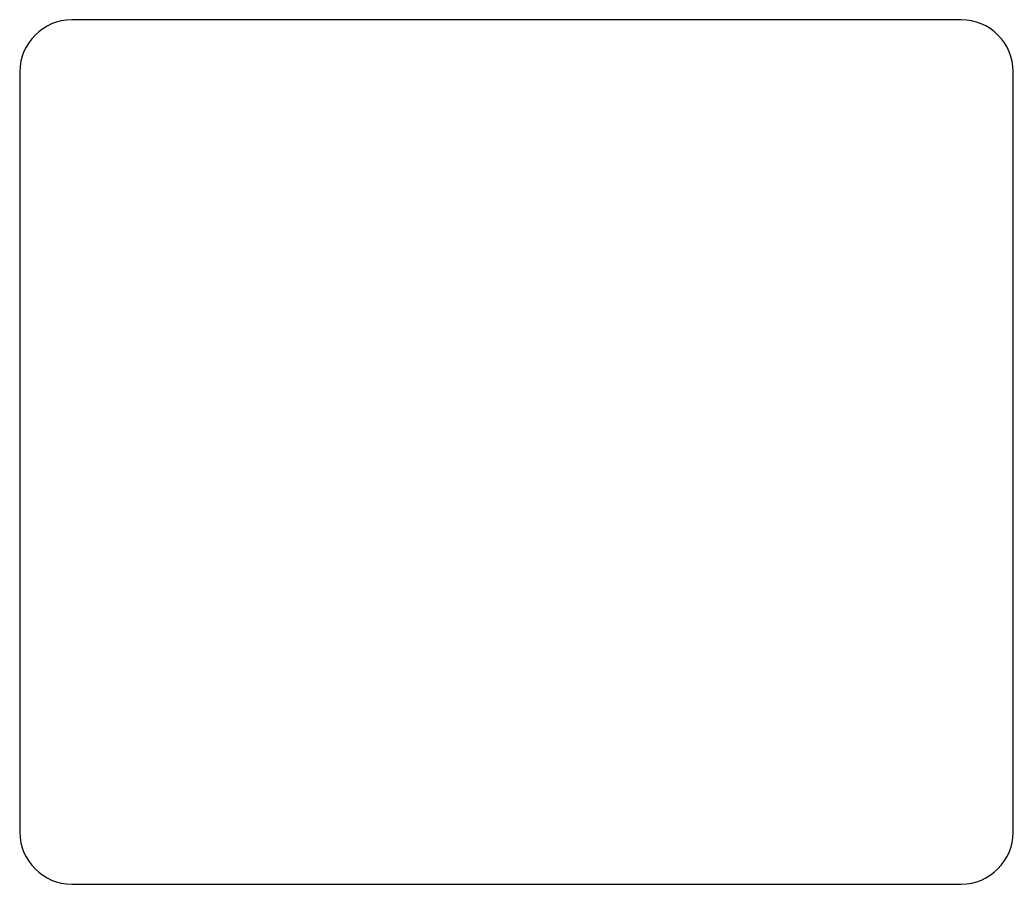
# Model space of a CAD drawing. Extents: x 83 to 198, y -131 to -31.
import ezdxf

# ---------------------------------------------------------------- set-up
doc = ezdxf.new("R2010")
doc.units = 0
doc.layers.add('BLACK', color=7, linetype='CONTINUOUS')

msp = doc.modelspace()

# ---------------------------------------------------------------- linework, layer by layer
at = {"layer": 'BLACK', "linetype": 'CONTINUOUS'}
for p, q in [((191.993, -31.209), (89.073, -31.209)), ((83.073, -37.209), (83.073, -125.209)), ((197.993, -125.209), (197.993, -37.209)), ((89.073, -131.209), (191.993, -131.209))]:
    msp.add_line(p, q, dxfattribs=at)
at = {"layer": 'BLACK'}
for centre, start, end in [((89.073, -37.209), 90, 180), ((191.993, -37.209), -0.0191, 90), ((89.073, -125.209), -180, -90), ((191.993, -125.209), -90, 0)]:
    msp.add_arc(centre, 6, start, end, dxfattribs=at)

doc.saveas('drawing.dxf')
